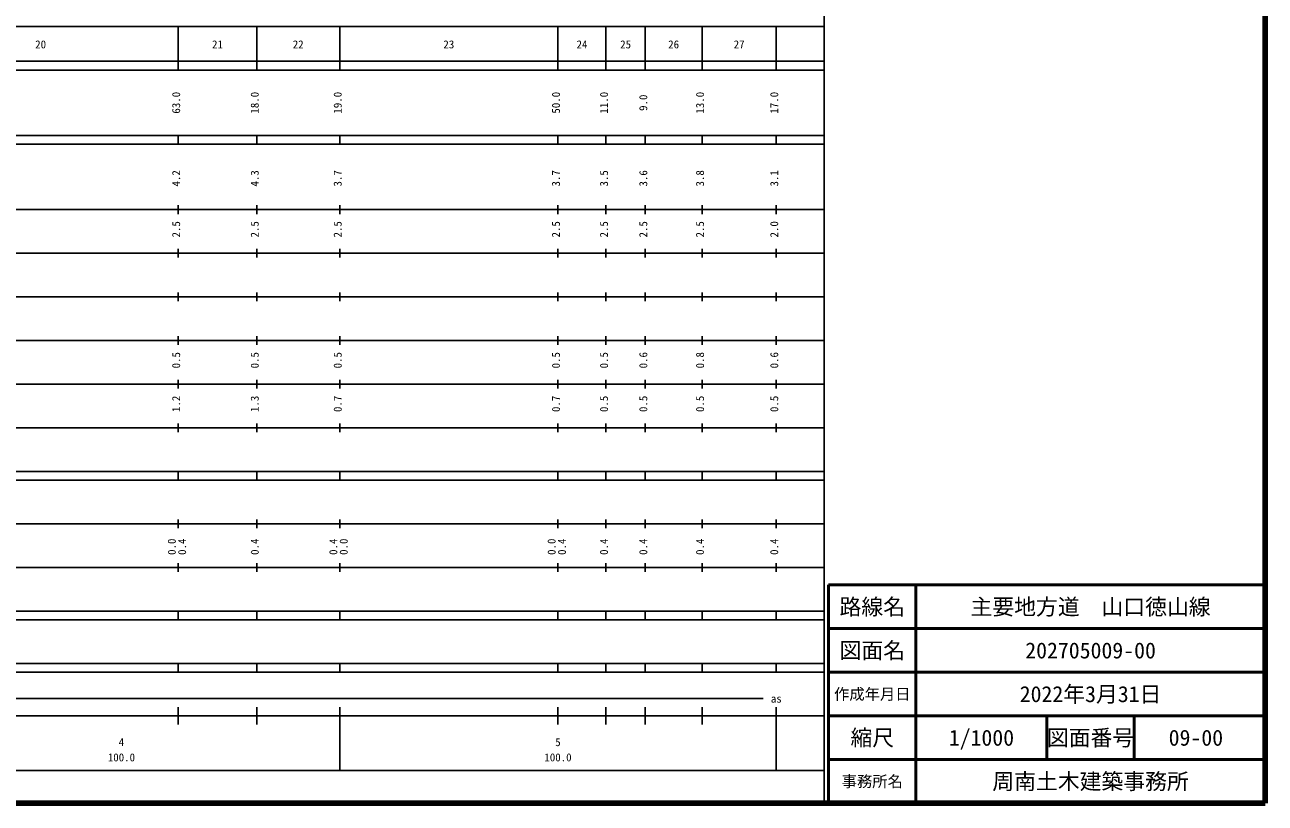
# Model space of a CAD drawing. Units: millimetres on the paper, enlarged 1000 times. Extents: x 40000 to 680000, y 20000 to 380000.
# Drawn here: x 395870 to 680000, y 20000 to 198357 of the extents above; entities that cross this region are included whole.
import ezdxf
from ezdxf.enums import TextEntityAlignment as Align

# ---------------------------------------------------------------- set-up
doc = ezdxf.new("R2010")
doc.units = ezdxf.units.MM
doc.header["$LTSCALE"] = 1000
for name, color, linetype, lineweight in [('M-TTL', 2, 'Continuous', 140), ('M-TTL-BAND', 7, 'Continuous', 25), ('M-TTL-FRAM', 2, 'Continuous', 50), ('M-TTL-LINE', 7, 'Continuous', 50)]:
    doc.layers.add(name, color=color, linetype=linetype, lineweight=lineweight)
doc.layers.add('M-TTL-TXT', color=7, linetype='Continuous')
doc.styles.add('ＭＳ ゴシック', font='')
doc.styles.get('ＭＳ ゴシック').set_extended_font_data('MS Gothic')

msp = doc.modelspace()

# ---------------------------------------------------------------- linework, layer by layer
at = {"layer": 'M-TTL'}
for p, q in [((680000, 20000), (680000, 380000)), ((40000, 20000), (680000, 20000))]:
    msp.add_line(p, q, dxfattribs=at)
at = {"layer": 'M-TTL-BAND'}
for p, q in [((579000, 20000), (579000, 370000)), ((68000, 198000), (579000, 198000)), ((431000, 188000), (431000, 198000)), ((449000, 188000), (449000, 198000)), ((468000, 188000), (468000, 198000)), ((518000, 188000), (518000, 198000)), ((529000, 188000), (529000, 198000)), ((538000, 188000), (538000, 198000)), ((551000, 188000), (551000, 198000)), ((568000, 188000), (568000, 198000)), ((40000, 190000), (579000, 190000)), ((40000, 188000), (579000, 188000)), ((40000, 173000), (579000, 173000)), ((40000, 171000), (579000, 171000)), ((431000, 171000), (431000, 173000)), ((449000, 171000), (449000, 173000)), ((468000, 171000), (468000, 173000)), ((518000, 171000), (518000, 173000)), ((529000, 171000), (529000, 173000)), ((538000, 171000), (538000, 173000)), ((551000, 171000), (551000, 173000)), ((568000, 171000), (568000, 173000)), ((431000, 155000), (431000, 157000)), ((449000, 155000), (449000, 157000)), ((468000, 155000), (468000, 157000)), ((518000, 155000), (518000, 157000)), ((529000, 155000), (529000, 157000)), ((538000, 155000), (538000, 157000)), ((551000, 155000), (551000, 157000)), ((568000, 155000), (568000, 157000)), ((40000, 156000), (579000, 156000)), ((46000, 146000), (579000, 146000)), ((431000, 145000), (431000, 147000)), ((449000, 145000), (449000, 147000)), ((468000, 145000), (468000, 147000)), ((518000, 145000), (518000, 147000)), ((529000, 145000), (529000, 147000)), ((538000, 145000), (538000, 147000)), ((551000, 145000), (551000, 147000)), ((568000, 145000), (568000, 147000)), ((431000, 135000), (431000, 137000)), ((449000, 135000), (449000, 137000)), ((468000, 135000), (468000, 137000)), ((518000, 135000), (518000, 137000)), ((529000, 135000), (529000, 137000)), ((538000, 135000), (538000, 137000)), ((551000, 135000), (551000, 137000)), ((568000, 135000), (568000, 137000)), ((52000, 136000), (579000, 136000)), ((46000, 126000), (579000, 126000)), ((431000, 125000), (431000, 127000)), ((449000, 125000), (449000, 127000)), ((468000, 125000), (468000, 127000)), ((518000, 125000), (518000, 127000)), ((529000, 125000), (529000, 127000)), ((538000, 125000), (538000, 127000)), ((551000, 125000), (551000, 127000)), ((568000, 125000), (568000, 127000)), ((431000, 115000), (431000, 117000)), ((449000, 115000), (449000, 117000)), ((468000, 115000), (468000, 117000)), ((518000, 115000), (518000, 117000)), ((529000, 115000), (529000, 117000)), ((538000, 115000), (538000, 117000)), ((551000, 115000), (551000, 117000)), ((568000, 115000), (568000, 117000)), ((52000, 116000), (579000, 116000)), ((46000, 106000), (579000, 106000)), ((431000, 105000), (431000, 107000)), ((449000, 105000), (449000, 107000)), ((468000, 105000), (468000, 107000)), ((518000, 105000), (518000, 107000)), ((529000, 105000), (529000, 107000)), ((538000, 105000), (538000, 107000)), ((551000, 105000), (551000, 107000)), ((568000, 105000), (568000, 107000)), ((40000, 96000), (579000, 96000)), ((40000, 94000), (579000, 94000)), ((431000, 94000), (431000, 96000)), ((449000, 94000), (449000, 96000)), ((468000, 94000), (468000, 96000)), ((518000, 94000), (518000, 96000)), ((529000, 94000), (529000, 96000)), ((538000, 94000), (538000, 96000)), ((551000, 94000), (551000, 96000)), ((568000, 94000), (568000, 96000)), ((49000, 84000), (579000, 84000)), ((431000, 83000), (431000, 85000)), ((449000, 83000), (449000, 85000)), ((468000, 83000), (468000, 85000)), ((518000, 83000), (518000, 85000)), ((529000, 83000), (529000, 85000)), ((538000, 83000), (538000, 85000)), ((551000, 83000), (551000, 85000)), ((568000, 83000), (568000, 85000)), ((40000, 74000), (579000, 74000)), ((431000, 73000), (431000, 75000)), ((449000, 73000), (449000, 75000)), ((468000, 73000), (468000, 75000)), ((518000, 73000), (518000, 75000)), ((529000, 73000), (529000, 75000)), ((538000, 73000), (538000, 75000)), ((551000, 73000), (551000, 75000)), ((568000, 73000), (568000, 75000)), ((40000, 64000), (579000, 64000)), ((431000, 62000), (431000, 64000)), ((449000, 62000), (449000, 64000)), ((468000, 62000), (468000, 64000)), ((518000, 62000), (518000, 64000)), ((529000, 62000), (529000, 64000)), ((538000, 62000), (538000, 64000)), ((551000, 62000), (551000, 64000)), ((568000, 62000), (568000, 64000)), ((40000, 62000), (579000, 62000)), ((40000, 52000), (579000, 52000)), ((431000, 50000), (431000, 52000)), ((449000, 50000), (449000, 52000)), ((468000, 50000), (468000, 52000)), ((518000, 50000), (518000, 52000)), ((529000, 50000), (529000, 52000)), ((538000, 50000), (538000, 52000)), ((551000, 50000), (551000, 52000)), ((568000, 50000), (568000, 52000)), ((40000, 50000), (579000, 50000)), ((71000, 44000), (565000, 44000)), ((40000, 40000), (579000, 40000)), ((431000, 38000), (431000, 42000)), ((449000, 38000), (449000, 42000)), ((468000, 27500), (468000, 42000)), ((518000, 38000), (518000, 42000)), ((529000, 38000), (529000, 42000)), ((538000, 38000), (538000, 42000)), ((551000, 38000), (551000, 42000)), ((568000, 27500), (568000, 42000)), ((68000, 27500), (579000, 27500))]:
    msp.add_line(p, q, dxfattribs=at)
at = {"layer": 'M-TTL-FRAM'}
for p, q in [((680000, 70000), (580000, 70000)), ((580000, 70000), (580000, 20000))]:
    msp.add_line(p, q, dxfattribs=at)
at = {"layer": 'M-TTL-LINE'}
for p, q in [((600000, 70000), (600000, 20000)), ((680000, 60000), (580000, 60000)), ((680000, 50000), (580000, 50000)), ((680000, 40000), (580000, 40000)), ((630000, 40000), (630000, 30000)), ((650000, 40000), (650000, 30000)), ((680000, 30000), (580000, 30000))]:
    msp.add_line(p, q, dxfattribs=at)

# ---------------------------------------------------------------- texts
at = {"layer": 'M-TTL-BAND', "style": 'ＭＳ ゴシック'}
for s, p in [('20', (399500, 192405)), ('21', (440000, 192405)), ('22', (458500, 192405)), ('23', (493000, 192405)), ('24', (523500, 192405)), ('25', (533500, 192405)), ('26', (544500, 192405)), ('27', (559500, 192405)), ('as', (568000, 42500)), ('4', (418000, 32523)), ('5', (518000, 32523)), ('100.0', (418000, 29033)), ('100.0', (518000, 29033))]:
    msp.add_text(s, height=1833, dxfattribs=at).set_placement(p, align=Align.BOTTOM_CENTER)
for s, p in [('63.0', (432000, 180500)), ('18.0', (450000, 180500)), ('19.0', (469000, 180500)), ('50.0', (519000, 180500)), ('11.0', (530000, 180500)), ('9.0', (539000, 180500)), ('13.0', (552000, 180500)), ('17.0', (569000, 180500)), ('4.2', (432000, 163174)), ('4.3', (450000, 163174)), ('3.7', (469000, 163174)), ('3.7', (519000, 163174)), ('3.5', (530000, 163174)), ('3.6', (539000, 163174)), ('3.8', (552000, 163174)), ('3.1', (569000, 163174)), ('2.5', (432000, 151500)), ('2.5', (450000, 151500)), ('2.5', (469000, 151500)), ('2.5', (519000, 151500)), ('2.5', (530000, 151500)), ('2.5', (539000, 151500)), ('2.5', (552000, 151500)), ('2.0', (569000, 151500)), ('0.5', (432000, 121500)), ('0.5', (450000, 121500)), ('0.5', (469000, 121500)), ('0.5', (519000, 121500)), ('0.5', (530000, 121500)), ('0.6', (539000, 121500)), ('0.8', (552000, 121500)), ('0.6', (569000, 121500)), ('1.2', (432000, 111500)), ('1.3', (450000, 111500)), ('0.7', (469000, 111500)), ('0.7', (519000, 111500)), ('0.5', (530000, 111500)), ('0.5', (539000, 111500)), ('0.5', (552000, 111500)), ('0.5', (569000, 111500)), ('0.0', (431000, 78764)), ('0.4', (433370, 78764)), ('0.4', (450000, 78764)), ('0.4', (468000, 78764)), ('0.0', (470370, 78764)), ('0.0', (518000, 78764)), ('0.4', (520370, 78764)), ('0.4', (530000, 78764)), ('0.4', (539000, 78764)), ('0.4', (552000, 78764)), ('0.4', (569000, 78764))]:
    msp.add_text(s, height=1833, rotation=90, dxfattribs=at).set_placement(p, align=Align.BOTTOM_CENTER)
at = {"layer": 'M-TTL-TXT', "style": 'ＭＳ ゴシック'}
for s, height, p in [('路線名', 3666, (590000, 65000)), ('路線名', 3666, (590000, 65000)), ('主要地方道\u3000山口徳山線', 3666, (640000, 65000)), ('図面名', 3666, (590000, 55000)), ('図面名', 3666, (590000, 55000)), ('202705009-00', 3666, (640000, 55000)), ('作成年月日', 2566, (590000, 45000)), ('作成年月日', 2566, (590000, 45000)), ('2022年3月31日', 3666, (640000, 45000)), ('縮尺', 3666, (590000, 35000)), ('縮尺', 3666, (590000, 35000)), ('1/1000', 3666, (615000, 35000)), ('図面番号', 3666, (640000, 35000)), ('図面番号', 3666, (640000, 35000)), ('09-00', 3666, (664125, 35000)), ('事務所名', 2566, (590000, 25000)), ('事務所名', 2566, (590000, 25000)), ('周南土木建築事務所', 3666, (640000, 25000))]:
    msp.add_text(s, height=height, dxfattribs=at).set_placement(p, align=Align.MIDDLE_CENTER)

doc.saveas('drawing.dxf')
